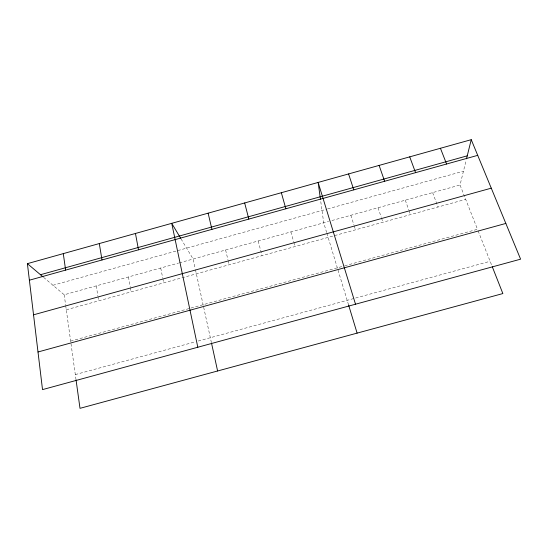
<?xml version="1.0" encoding="UTF-8"?>
<svg xmlns="http://www.w3.org/2000/svg" width="548" height="548" viewBox="0 0 548 548"><rect width="100%" height="100%" fill="white"/><g stroke="black" fill="none" stroke-linecap="round" stroke-linejoin="round"><path stroke-width="0.41" stroke-dasharray="2.74 2.06" d="M344.713 265.78L477.5 229.283L460.032 185.012L466.245 159.865M52.957 285.268L326.834 209.158M327.636 208.932L463.45 171.195M43.6 277.356L64.191 294.769L178.545 263.061M179.354 262.834L328.642 221.44M331.924 220.529L460.032 185.012M66.287 309.791L465.69 199.356M70.644 341.116L343.891 266.006M75.309 374.592L194.985 341.904M198.212 341.027L490.124 261.286M181.046 238.88L193.115 259.019L195.28 268.89M478.123 230.866L491.988 266.013M432.625 192.615L438.03 207.007M405.287 200.191L408.726 209.822M409.014 210.624L410.445 214.631M378.017 207.754L381.292 217.412M381.566 218.214L382.929 222.241M350.83 215.289L353.94 224.981M354.193 225.79L355.488 229.831M326.656 232.53L323.71 222.81L320.566 200.034M326.896 233.345L348.631 305.133M290.906 231.907L293.646 241.668M293.879 242.483L295.023 246.545M258.204 240.976L262.026 255.669M225.612 250.011L227.961 259.848M228.16 260.663L229.139 264.766M195.458 269.712L211.425 342.706M160.728 267.999L162.701 277.911M162.859 278.733L163.681 282.864M128.451 276.952L130.225 286.899M130.369 287.727L131.109 291.872M96.27 285.871L97.852 295.851M97.982 296.687L98.647 300.845M64.191 294.769L65.589 304.784M65.705 305.62L75.898 378.812"/><path stroke-width="0.82" d="M466.643 158.249L471.239 139.672L27.4 263.65L42.518 389.614L520.6 259.17L471.239 139.672M40.484 274.719L467.245 155.824M29.387 280.199L477.712 155.351M33.544 314.819L491.268 188.169M38.004 351.987L505.838 223.433M27.4 263.65L42.977 276.829M180.621 238.168L171.723 223.337L197.807 347.24M492.303 266.801L502.859 293.564L80.001 408.329L76.014 379.654M440.434 148.275L446.593 164.016M409.726 156.858L415.569 172.661M379.106 165.407L384.634 181.272M348.576 173.935L353.796 189.861M355.515 304.209L318.141 182.436L320.457 199.225M348.631 305.133L357.104 333.116M281.343 192.718L285.871 208.774M244.668 202.959L248.833 219.09M208.13 213.165L211.925 229.372M211.603 343.534L217.611 370.982M135.452 233.469L138.514 249.813M99.304 243.565L102.003 259.978M63.287 253.628L65.63 270.109"/></g></svg>
